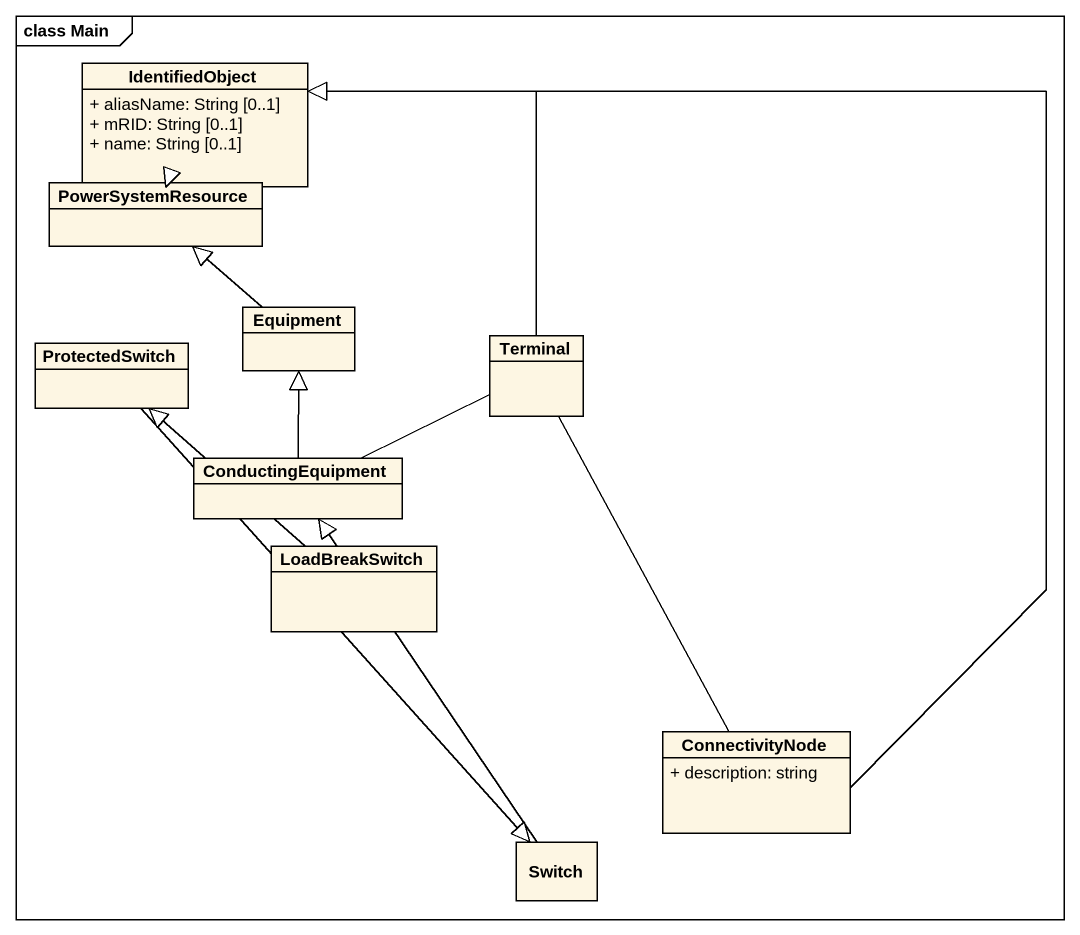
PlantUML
@startuml
mainframe class Main
hide circle
hide empty members
skinparam classAttributeIconSize 0
class IdentifiedObject {
  + aliasName: String [0..1]
  + mRID: String [0..1]
  + name: String [0..1]
}
class PowerSystemResource
class ProtectedSwitch
class Equipment
class Terminal
class ConductingEquipment
class LoadBreakSwitch
class ConnectivityNode {
  + description: string
}
class Switch
PowerSystemResource -up-|> IdentifiedObject
ProtectedSwitch --|> Switch
Equipment -up-|> PowerSystemResource
Terminal -up-|> IdentifiedObject
Terminal -left- ConductingEquipment
Terminal -- ConnectivityNode
ConductingEquipment -up-|> Equipment
LoadBreakSwitch -up-|> ProtectedSwitch
ConnectivityNode -up-|> IdentifiedObject
Switch -up-|> ConductingEquipment
@enduml
